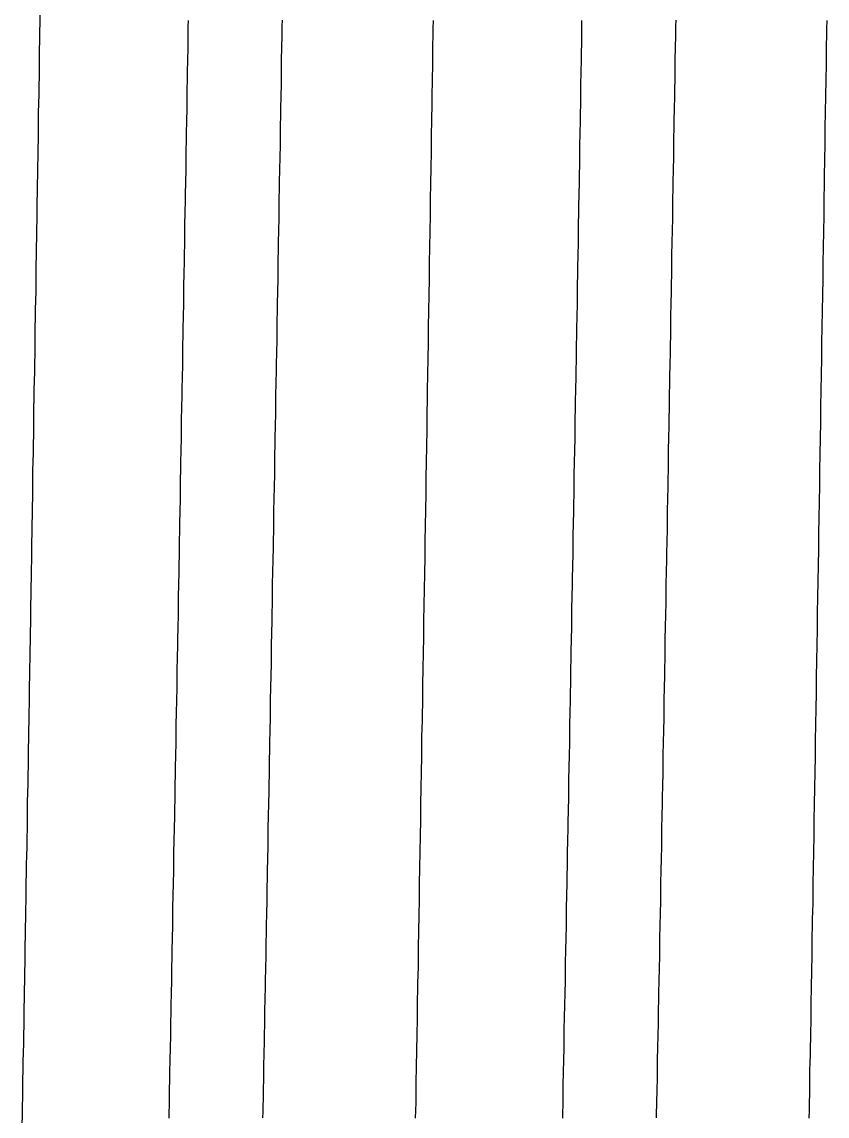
# Model space of a CAD drawing. Header units: millimetres. Extents: x 0 to 3800, y -67 to 2530.
# Drawn here: x 2230.408 to 2233.558, y 1456.785 to 1461.068 of the extents above; entities that cross this region are included whole.
import ezdxf

# ---------------------------------------------------------------- set-up
doc = ezdxf.new("R2010")
doc.units = ezdxf.units.MM
doc.layers.add('내부선 및 부속', color=4, linetype='Continuous')

msp = doc.modelspace()

# ---------------------------------------------------------------- linework, layer by layer
at = {"layer": '내부선 및 부속', "linetype": 'Continuous', "flags": 128}
for points in [[(2230.4776, 1461.0988), (2230.4776, 1461.0638), (2230.4766, 1461.0288), (2230.4766, 1460.9938), (2230.4756, 1460.9588), (2230.4756, 1460.9238), (2230.4746, 1460.8888), (2230.4746, 1460.8538), (2230.4736, 1460.8188), (2230.4736, 1460.7838), (2230.4726, 1460.7488), (2230.4716, 1460.7138), (2230.4716, 1460.6788), (2230.4706, 1460.6438), (2230.4706, 1460.6088), (2230.4696, 1460.5738), (2230.4696, 1460.5388), (2230.4686, 1460.5038), (2230.4686, 1460.4688), (2230.4676, 1460.4338), (2230.4676, 1460.3988), (2230.4666, 1460.3638), (2230.4656, 1460.3278), (2230.4656, 1460.2928), (2230.4646, 1460.2578), (2230.4646, 1460.2228), (2230.4636, 1460.1878), (2230.4636, 1460.1528), (2230.4626, 1460.1178), (2230.4626, 1460.0828), (2230.4616, 1460.0478), (2230.4616, 1460.0128), (2230.4606, 1459.9778), (2230.4596, 1459.9428), (2230.4596, 1459.9078), (2230.4586, 1459.8728), (2230.4586, 1459.8378), (2230.4576, 1459.8028), (2230.4576, 1459.7678), (2230.4566, 1459.7328), (2230.4566, 1459.6978), (2230.4556, 1459.6628), (2230.4546, 1459.6278), (2230.4546, 1459.5928), (2230.4536, 1459.5578), (2230.4536, 1459.5218), (2230.4526, 1459.4868), (2230.4526, 1459.4518), (2230.4516, 1459.4168), (2230.4516, 1459.3818), (2230.4506, 1459.3468), (2230.4496, 1459.3118), (2230.4496, 1459.2768), (2230.4486, 1459.2418), (2230.4486, 1459.2068), (2230.4486, 1459.2068), (2230.4476, 1459.1718), (2230.4476, 1459.1368), (2230.4466, 1459.1018), (2230.4466, 1459.0668), (2230.4456, 1459.0318), (2230.4446, 1458.9968), (2230.4446, 1458.9618), (2230.4436, 1458.9268), (2230.4436, 1458.8918), (2230.4426, 1458.8568), (2230.4426, 1458.8218), (2230.4416, 1458.7868), (2230.4406, 1458.7518), (2230.4406, 1458.7158), (2230.4396, 1458.6808), (2230.4396, 1458.6458), (2230.4386, 1458.6108), (2230.4386, 1458.5758), (2230.4376, 1458.5408), (2230.4376, 1458.5058), (2230.4366, 1458.4708), (2230.4356, 1458.4358), (2230.4356, 1458.4008), (2230.4346, 1458.3658), (2230.4346, 1458.3308), (2230.4336, 1458.2958), (2230.4336, 1458.2608), (2230.4326, 1458.2258), (2230.4316, 1458.1908), (2230.4316, 1458.1558), (2230.4306, 1458.1208), (2230.4306, 1458.0858), (2230.4296, 1458.0508), (2230.4286, 1458.0158), (2230.4286, 1457.9808), (2230.4276, 1457.9458), (2230.4276, 1457.9108), (2230.4266, 1457.8748), (2230.4266, 1457.8398), (2230.4256, 1457.8048), (2230.4246, 1457.7698), (2230.4246, 1457.7348), (2230.4236, 1457.6998), (2230.4236, 1457.6648), (2230.4226, 1457.6298), (2230.4216, 1457.5948), (2230.4216, 1457.5598), (2230.4206, 1457.5248), (2230.4206, 1457.4898), (2230.4196, 1457.4548), (2230.4196, 1457.4198), (2230.4186, 1457.3848), (2230.4176, 1457.3498), (2230.4176, 1457.3148), (2230.4166, 1457.2798), (2230.4166, 1457.2448), (2230.4156, 1457.2098), (2230.4146, 1457.1748), (2230.4146, 1457.1398), (2230.4136, 1457.1048), (2230.4136, 1457.0688), (2230.4126, 1457.0338), (2230.4116, 1456.9988), (2230.4116, 1456.9638), (2230.4106, 1456.9288), (2230.4106, 1456.8938), (2230.4096, 1456.8588), (2230.4086, 1456.8238), (2230.4086, 1456.7888), (2230.4076, 1456.7538)], [(2230.9836, 1456.7778), (2230.9836, 1456.8018), (2230.9846, 1456.8258), (2230.9846, 1456.8498), (2230.9856, 1456.8738), (2230.9856, 1456.8968), (2230.9866, 1456.9208), (2230.9866, 1456.9208), (2230.9866, 1456.9448), (2230.9866, 1456.9688), (2230.9876, 1456.9928), (2230.9876, 1457.0168), (2230.9886, 1457.0408), (2230.9886, 1457.0638), (2230.9896, 1457.0878), (2230.9896, 1457.1118), (2230.9906, 1457.1358), (2230.9906, 1457.1598), (2230.9916, 1457.1838), (2230.9916, 1457.2078), (2230.9916, 1457.2318), (2230.9926, 1457.2548), (2230.9926, 1457.2788), (2230.9936, 1457.3028), (2230.9936, 1457.3268), (2230.9946, 1457.3508), (2230.9946, 1457.3748), (2230.9956, 1457.3988), (2230.9956, 1457.4218), (2230.9956, 1457.4458), (2230.9966, 1457.4698), (2230.9966, 1457.4938), (2230.9976, 1457.5178), (2230.9976, 1457.5418), (2230.9986, 1457.5658), (2230.9986, 1457.5888), (2230.9986, 1457.6128), (2230.9996, 1457.6368), (2230.9996, 1457.6608), (2231.0006, 1457.6848), (2231.0006, 1457.7088), (2231.0016, 1457.7328), (2231.0016, 1457.7568), (2231.0026, 1457.7798), (2231.0026, 1457.8038), (2231.0026, 1457.8278), (2231.0036, 1457.8518), (2231.0036, 1457.8758), (2231.0046, 1457.8998), (2231.0046, 1457.9238), (2231.0056, 1457.9468), (2231.0056, 1457.9708), (2231.0056, 1457.9948), (2231.0066, 1458.0188), (2231.0066, 1458.0428), (2231.0076, 1458.0668), (2231.0076, 1458.0908), (2231.0086, 1458.1138), (2231.0086, 1458.1378), (2231.0086, 1458.1618), (2231.0096, 1458.1858), (2231.0096, 1458.2098), (2231.0106, 1458.2338), (2231.0106, 1458.2578), (2231.0116, 1458.2818), (2231.0116, 1458.3048), (2231.0116, 1458.3288), (2231.0126, 1458.3528), (2231.0126, 1458.3768), (2231.0136, 1458.4008), (2231.0136, 1458.4248), (2231.0146, 1458.4488), (2231.0146, 1458.4718), (2231.0146, 1458.4958), (2231.0156, 1458.5198), (2231.0156, 1458.5438), (2231.0166, 1458.5678), (2231.0166, 1458.5918), (2231.0176, 1458.6158), (2231.0176, 1458.6398), (2231.0176, 1458.6628), (2231.0186, 1458.6868), (2231.0186, 1458.7108), (2231.0196, 1458.7348), (2231.0196, 1458.7588), (2231.0196, 1458.7828), (2231.0206, 1458.8068), (2231.0206, 1458.8298), (2231.0216, 1458.8538), (2231.0216, 1458.8778), (2231.0226, 1458.9018), (2231.0226, 1458.9258), (2231.0226, 1458.9498), (2231.0236, 1458.9738), (2231.0236, 1458.9968), (2231.0246, 1459.0208), (2231.0246, 1459.0448), (2231.0256, 1459.0688), (2231.0256, 1459.0928), (2231.0256, 1459.1168), (2231.0266, 1459.1408), (2231.0266, 1459.1648), (2231.0276, 1459.1878), (2231.0276, 1459.2118), (2231.0276, 1459.2358), (2231.0286, 1459.2598), (2231.0286, 1459.2838), (2231.0296, 1459.3078), (2231.0296, 1459.3078), (2231.0296, 1459.3318), (2231.0296, 1459.3548), (2231.0306, 1459.3788), (2231.0306, 1459.4028), (2231.0316, 1459.4268), (2231.0316, 1459.4508), (2231.0326, 1459.4748), (2231.0326, 1459.4988), (2231.0326, 1459.5218), (2231.0336, 1459.5458), (2231.0336, 1459.5698), (2231.0346, 1459.5938), (2231.0346, 1459.6178), (2231.0346, 1459.6418), (2231.0356, 1459.6658), (2231.0356, 1459.6898), (2231.0366, 1459.7128), (2231.0366, 1459.7368), (2231.0366, 1459.7608), (2231.0376, 1459.7848), (2231.0376, 1459.8088), (2231.0386, 1459.8328), (2231.0386, 1459.8568), (2231.0386, 1459.8798), (2231.0396, 1459.9038), (2231.0396, 1459.9278), (2231.0406, 1459.9518), (2231.0406, 1459.9758), (2231.0416, 1459.9998), (2231.0416, 1460.0238), (2231.0416, 1460.0478), (2231.0426, 1460.0708), (2231.0426, 1460.0948), (2231.0436, 1460.1188), (2231.0436, 1460.1428), (2231.0436, 1460.1668), (2231.0446, 1460.1908), (2231.0446, 1460.2148), (2231.0456, 1460.2378), (2231.0456, 1460.2618), (2231.0456, 1460.2858), (2231.0466, 1460.3098), (2231.0466, 1460.3338), (2231.0476, 1460.3578), (2231.0476, 1460.3818), (2231.0476, 1460.4048), (2231.0486, 1460.4288), (2231.0486, 1460.4528), (2231.0496, 1460.4768), (2231.0496, 1460.5008), (2231.0496, 1460.5248), (2231.0506, 1460.5488), (2231.0506, 1460.5728), (2231.0516, 1460.5958), (2231.0516, 1460.6198), (2231.0516, 1460.6438), (2231.0526, 1460.6678), (2231.0526, 1460.6918), (2231.0536, 1460.7158), (2231.0536, 1460.7398), (2231.0536, 1460.7628), (2231.0546, 1460.7868), (2231.0546, 1460.8108), (2231.0556, 1460.8348), (2231.0556, 1460.8588), (2231.0556, 1460.8828), (2231.0566, 1460.9068), (2231.0566, 1460.9298), (2231.0576, 1460.9538), (2231.0576, 1460.9778), (2231.0576, 1461.0018), (2231.0586, 1461.0258), (2231.0586, 1461.0498), (2231.0596, 1461.0738)], [(2231.3506, 1456.7788), (2231.3516, 1456.8028), (2231.3516, 1456.8268), (2231.3526, 1456.8508), (2231.3526, 1456.8748), (2231.3526, 1456.8988), (2231.3526, 1456.8988), (2231.3536, 1456.9228), (2231.3536, 1456.9458), (2231.3546, 1456.9698), (2231.3546, 1456.9938), (2231.3556, 1457.0178), (2231.3556, 1457.0418), (2231.3566, 1457.0658), (2231.3566, 1457.0898), (2231.3566, 1457.1128), (2231.3576, 1457.1368), (2231.3576, 1457.1608), (2231.3586, 1457.1848), (2231.3586, 1457.2088), (2231.3596, 1457.2328), (2231.3596, 1457.2568), (2231.3606, 1457.2798), (2231.3606, 1457.3038), (2231.3606, 1457.3278), (2231.3616, 1457.3518), (2231.3616, 1457.3758), (2231.3626, 1457.3998), (2231.3626, 1457.4238), (2231.3636, 1457.4478), (2231.3636, 1457.4708), (2231.3646, 1457.4948), (2231.3646, 1457.5188), (2231.3646, 1457.5428), (2231.3656, 1457.5668), (2231.3656, 1457.5908), (2231.3666, 1457.6148), (2231.3666, 1457.6378), (2231.3676, 1457.6618), (2231.3676, 1457.6858), (2231.3686, 1457.7098), (2231.3686, 1457.7338), (2231.3686, 1457.7578), (2231.3696, 1457.7818), (2231.3696, 1457.8048), (2231.3706, 1457.8288), (2231.3706, 1457.8528), (2231.3716, 1457.8768), (2231.3716, 1457.9008), (2231.3716, 1457.9248), (2231.3726, 1457.9488), (2231.3726, 1457.9728), (2231.3736, 1457.9958), (2231.3736, 1458.0198), (2231.3746, 1458.0438), (2231.3746, 1458.0678), (2231.3746, 1458.0918), (2231.3756, 1458.1158), (2231.3756, 1458.1398), (2231.3766, 1458.1628), (2231.3766, 1458.1868), (2231.3776, 1458.2108), (2231.3776, 1458.2348), (2231.3776, 1458.2588), (2231.3786, 1458.2828), (2231.3786, 1458.3068), (2231.3796, 1458.3308), (2231.3796, 1458.3538), (2231.3806, 1458.3778), (2231.3806, 1458.4018), (2231.3806, 1458.4258), (2231.3816, 1458.4498), (2231.3816, 1458.4738), (2231.3826, 1458.4978), (2231.3826, 1458.5208), (2231.3836, 1458.5448), (2231.3836, 1458.5688), (2231.3836, 1458.5928), (2231.3846, 1458.6168), (2231.3846, 1458.6408), (2231.3856, 1458.6648), (2231.3856, 1458.6878), (2231.3866, 1458.7118), (2231.3866, 1458.7358), (2231.3866, 1458.7598), (2231.3876, 1458.7838), (2231.3876, 1458.8078), (2231.3886, 1458.8318), (2231.3886, 1458.8558), (2231.3886, 1458.8788), (2231.3896, 1458.9028), (2231.3896, 1458.9268), (2231.3906, 1458.9508), (2231.3906, 1458.9748), (2231.3916, 1458.9988), (2231.3916, 1459.0228), (2231.3916, 1459.0458), (2231.3926, 1459.0698), (2231.3926, 1459.0938), (2231.3936, 1459.1178), (2231.3936, 1459.1418), (2231.3936, 1459.1658), (2231.3946, 1459.1898), (2231.3946, 1459.2128), (2231.3956, 1459.2368), (2231.3956, 1459.2608), (2231.3966, 1459.2848), (2231.3966, 1459.2848), (2231.3966, 1459.3088), (2231.3966, 1459.3328), (2231.3976, 1459.3568), (2231.3976, 1459.3808), (2231.3986, 1459.4038), (2231.3986, 1459.4278), (2231.3986, 1459.4518), (2231.3996, 1459.4758), (2231.3996, 1459.4998), (2231.4006, 1459.5238), (2231.4006, 1459.5478), (2231.4006, 1459.5708), (2231.4016, 1459.5948), (2231.4016, 1459.6188), (2231.4026, 1459.6428), (2231.4026, 1459.6668), (2231.4036, 1459.6908), (2231.4036, 1459.7148), (2231.4036, 1459.7388), (2231.4046, 1459.7618), (2231.4046, 1459.7858), (2231.4056, 1459.8098), (2231.4056, 1459.8338), (2231.4056, 1459.8578), (2231.4066, 1459.8818), (2231.4066, 1459.9058), (2231.4076, 1459.9288), (2231.4076, 1459.9528), (2231.4076, 1459.9768), (2231.4086, 1460.0008), (2231.4086, 1460.0248), (2231.4096, 1460.0488), (2231.4096, 1460.0728), (2231.4096, 1460.0958), (2231.4106, 1460.1198), (2231.4106, 1460.1438), (2231.4116, 1460.1678), (2231.4116, 1460.1918), (2231.4116, 1460.2158), (2231.4126, 1460.2398), (2231.4126, 1460.2638), (2231.4136, 1460.2868), (2231.4136, 1460.3108), (2231.4136, 1460.3348), (2231.4146, 1460.3588), (2231.4146, 1460.3828), (2231.4156, 1460.4068), (2231.4156, 1460.4308), (2231.4156, 1460.4538), (2231.4166, 1460.4778), (2231.4166, 1460.5018), (2231.4176, 1460.5258), (2231.4176, 1460.5498), (2231.4186, 1460.5738), (2231.4186, 1460.5978), (2231.4186, 1460.6208), (2231.4196, 1460.6448), (2231.4196, 1460.6688), (2231.4206, 1460.6928), (2231.4206, 1460.7168), (2231.4206, 1460.7408), (2231.4216, 1460.7648), (2231.4216, 1460.7888), (2231.4226, 1460.8118), (2231.4226, 1460.8358), (2231.4226, 1460.8598), (2231.4236, 1460.8838), (2231.4236, 1460.9078), (2231.4236, 1460.9318), (2231.4246, 1460.9558), (2231.4246, 1460.9788), (2231.4256, 1461.0028), (2231.4256, 1461.0268), (2231.4256, 1461.0508), (2231.4266, 1461.0748)], [(2231.9476, 1456.7768), (2231.9486, 1456.8078), (2231.9496, 1456.8388), (2231.9496, 1456.8708), (2231.9506, 1456.9018), (2231.9506, 1456.9328), (2231.9516, 1456.9638), (2231.9516, 1456.9948), (2231.9526, 1457.0258), (2231.9526, 1457.0568), (2231.9536, 1457.0888), (2231.9536, 1457.1198), (2231.9546, 1457.1508), (2231.9546, 1457.1818), (2231.9556, 1457.2128), (2231.9556, 1457.2438), (2231.9566, 1457.2748), (2231.9566, 1457.3058), (2231.9576, 1457.3378), (2231.9586, 1457.3688), (2231.9586, 1457.3998), (2231.9596, 1457.4308), (2231.9596, 1457.4618), (2231.9606, 1457.4928), (2231.9606, 1457.5238), (2231.9616, 1457.5558), (2231.9616, 1457.5868), (2231.9626, 1457.6178), (2231.9626, 1457.6488), (2231.9636, 1457.6798), (2231.9636, 1457.7108), (2231.9646, 1457.7418), (2231.9646, 1457.7728), (2231.9656, 1457.8048), (2231.9656, 1457.8358), (2231.9666, 1457.8668), (2231.9666, 1457.8978), (2231.9676, 1457.9288), (2231.9676, 1457.9288), (2231.9676, 1457.9598), (2231.9686, 1457.9908), (2231.9686, 1458.0228), (2231.9696, 1458.0538), (2231.9696, 1458.0848), (2231.9706, 1458.1158), (2231.9706, 1458.1468), (2231.9716, 1458.1778), (2231.9716, 1458.2088), (2231.9726, 1458.2398), (2231.9726, 1458.2718), (2231.9736, 1458.3028), (2231.9746, 1458.3338), (2231.9746, 1458.3648), (2231.9756, 1458.3958), (2231.9756, 1458.4268), (2231.9766, 1458.4578), (2231.9766, 1458.4898), (2231.9776, 1458.5208), (2231.9776, 1458.5518), (2231.9786, 1458.5828), (2231.9786, 1458.6138), (2231.9796, 1458.6448), (2231.9796, 1458.6758), (2231.9806, 1458.7068), (2231.9806, 1458.7388), (2231.9816, 1458.7698), (2231.9816, 1458.8008), (2231.9826, 1458.8318), (2231.9826, 1458.8628), (2231.9836, 1458.8938), (2231.9836, 1458.9248), (2231.9846, 1458.9568), (2231.9846, 1458.9878), (2231.9856, 1459.0188), (2231.9856, 1459.0498), (2231.9866, 1459.0808), (2231.9866, 1459.1118), (2231.9876, 1459.1428), (2231.9876, 1459.1738), (2231.9886, 1459.2058), (2231.9886, 1459.2368), (2231.9896, 1459.2678), (2231.9896, 1459.2988), (2231.9906, 1459.3298), (2231.9906, 1459.3608), (2231.9916, 1459.3918), (2231.9916, 1459.4238), (2231.9926, 1459.4548), (2231.9926, 1459.4858), (2231.9936, 1459.5168), (2231.9936, 1459.5478), (2231.9946, 1459.5788), (2231.9946, 1459.6098), (2231.9946, 1459.6408), (2231.9956, 1459.6728), (2231.9956, 1459.7038), (2231.9966, 1459.7348), (2231.9966, 1459.7658), (2231.9976, 1459.7968), (2231.9976, 1459.8278), (2231.9986, 1459.8588), (2231.9986, 1459.8908), (2231.9996, 1459.9218), (2231.9996, 1459.9528), (2232.0006, 1459.9838), (2232.0006, 1460.0148), (2232.0016, 1460.0458), (2232.0016, 1460.0768), (2232.0026, 1460.1078), (2232.0026, 1460.1398), (2232.0036, 1460.1708), (2232.0036, 1460.2018), (2232.0046, 1460.2328), (2232.0046, 1460.2638), (2232.0056, 1460.2948), (2232.0056, 1460.3258), (2232.0066, 1460.3578), (2232.0066, 1460.3888), (2232.0076, 1460.4198), (2232.0076, 1460.4508), (2232.0086, 1460.4818), (2232.0086, 1460.5128), (2232.0096, 1460.5438), (2232.0096, 1460.5748), (2232.0106, 1460.6068), (2232.0106, 1460.6378), (2232.0116, 1460.6688), (2232.0116, 1460.6998), (2232.0126, 1460.7308), (2232.0126, 1460.7618), (2232.0126, 1460.7928), (2232.0136, 1460.8248), (2232.0136, 1460.8558), (2232.0146, 1460.8868), (2232.0146, 1460.9178), (2232.0156, 1460.9488), (2232.0156, 1460.9798), (2232.0166, 1461.0108), (2232.0166, 1461.0418), (2232.0166, 1461.0418), (2232.0176, 1461.0738)], [(2232.5236, 1456.7778), (2232.5236, 1456.8018), (2232.5246, 1456.8258), (2232.5246, 1456.8498), (2232.5246, 1456.8738), (2232.5256, 1456.8968), (2232.5256, 1456.9208), (2232.5256, 1456.9208), (2232.5266, 1456.9448), (2232.5266, 1456.9688), (2232.5276, 1456.9928), (2232.5276, 1457.0168), (2232.5286, 1457.0408), (2232.5286, 1457.0638), (2232.5296, 1457.0878), (2232.5296, 1457.1118), (2232.5296, 1457.1358), (2232.5306, 1457.1598), (2232.5306, 1457.1838), (2232.5316, 1457.2078), (2232.5316, 1457.2318), (2232.5326, 1457.2548), (2232.5326, 1457.2788), (2232.5336, 1457.3028), (2232.5336, 1457.3268), (2232.5336, 1457.3508), (2232.5346, 1457.3748), (2232.5346, 1457.3988), (2232.5356, 1457.4218), (2232.5356, 1457.4458), (2232.5366, 1457.4698), (2232.5366, 1457.4938), (2232.5376, 1457.5178), (2232.5376, 1457.5418), (2232.5376, 1457.5658), (2232.5386, 1457.5888), (2232.5386, 1457.6128), (2232.5396, 1457.6368), (2232.5396, 1457.6608), (2232.5406, 1457.6848), (2232.5406, 1457.7088), (2232.5406, 1457.7328), (2232.5416, 1457.7568), (2232.5416, 1457.7798), (2232.5426, 1457.8038), (2232.5426, 1457.8278), (2232.5436, 1457.8518), (2232.5436, 1457.8758), (2232.5446, 1457.8998), (2232.5446, 1457.9238), (2232.5446, 1457.9468), (2232.5456, 1457.9708), (2232.5456, 1457.9948), (2232.5466, 1458.0188), (2232.5466, 1458.0428), (2232.5476, 1458.0668), (2232.5476, 1458.0908), (2232.5476, 1458.1138), (2232.5486, 1458.1378), (2232.5486, 1458.1618), (2232.5496, 1458.1858), (2232.5496, 1458.2098), (2232.5506, 1458.2338), (2232.5506, 1458.2578), (2232.5506, 1458.2818), (2232.5516, 1458.3048), (2232.5516, 1458.3288), (2232.5526, 1458.3528), (2232.5526, 1458.3768), (2232.5536, 1458.4008), (2232.5536, 1458.4248), (2232.5536, 1458.4488), (2232.5546, 1458.4718), (2232.5546, 1458.4958), (2232.5556, 1458.5198), (2232.5556, 1458.5438), (2232.5566, 1458.5678), (2232.5566, 1458.5918), (2232.5566, 1458.6158), (2232.5576, 1458.6398), (2232.5576, 1458.6628), (2232.5586, 1458.6868), (2232.5586, 1458.7108), (2232.5586, 1458.7348), (2232.5596, 1458.7588), (2232.5596, 1458.7828), (2232.5606, 1458.8068), (2232.5606, 1458.8298), (2232.5616, 1458.8538), (2232.5616, 1458.8778), (2232.5616, 1458.9018), (2232.5626, 1458.9258), (2232.5626, 1458.9498), (2232.5636, 1458.9738), (2232.5636, 1458.9968), (2232.5636, 1459.0208), (2232.5646, 1459.0448), (2232.5646, 1459.0688), (2232.5656, 1459.0928), (2232.5656, 1459.1168), (2232.5666, 1459.1408), (2232.5666, 1459.1648), (2232.5666, 1459.1878), (2232.5676, 1459.2118), (2232.5676, 1459.2358), (2232.5686, 1459.2598), (2232.5686, 1459.2838), (2232.5686, 1459.3078), (2232.5686, 1459.3078), (2232.5696, 1459.3318), (2232.5696, 1459.3548), (2232.5706, 1459.3788), (2232.5706, 1459.4028), (2232.5716, 1459.4268), (2232.5716, 1459.4508), (2232.5716, 1459.4748), (2232.5726, 1459.4988), (2232.5726, 1459.5218), (2232.5736, 1459.5458), (2232.5736, 1459.5698), (2232.5736, 1459.5938), (2232.5746, 1459.6178), (2232.5746, 1459.6418), (2232.5756, 1459.6658), (2232.5756, 1459.6898), (2232.5756, 1459.7128), (2232.5766, 1459.7368), (2232.5766, 1459.7608), (2232.5776, 1459.7848), (2232.5776, 1459.8088), (2232.5786, 1459.8328), (2232.5786, 1459.8568), (2232.5786, 1459.8798), (2232.5796, 1459.9038), (2232.5796, 1459.9278), (2232.5806, 1459.9518), (2232.5806, 1459.9758), (2232.5806, 1459.9998), (2232.5816, 1460.0238), (2232.5816, 1460.0478), (2232.5826, 1460.0708), (2232.5826, 1460.0948), (2232.5826, 1460.1188), (2232.5836, 1460.1428), (2232.5836, 1460.1668), (2232.5846, 1460.1908), (2232.5846, 1460.2148), (2232.5846, 1460.2378), (2232.5856, 1460.2618), (2232.5856, 1460.2858), (2232.5866, 1460.3098), (2232.5866, 1460.3338), (2232.5866, 1460.3578), (2232.5876, 1460.3818), (2232.5876, 1460.4048), (2232.5886, 1460.4288), (2232.5886, 1460.4528), (2232.5886, 1460.4768), (2232.5896, 1460.5008), (2232.5896, 1460.5248), (2232.5906, 1460.5488), (2232.5906, 1460.5728), (2232.5906, 1460.5958), (2232.5916, 1460.6198), (2232.5916, 1460.6438), (2232.5926, 1460.6678), (2232.5926, 1460.6918), (2232.5926, 1460.7158), (2232.5936, 1460.7398), (2232.5936, 1460.7628), (2232.5946, 1460.7868), (2232.5946, 1460.8108), (2232.5946, 1460.8348), (2232.5956, 1460.8588), (2232.5956, 1460.8828), (2232.5966, 1460.9068), (2232.5966, 1460.9298), (2232.5966, 1460.9538), (2232.5976, 1460.9778), (2232.5976, 1461.0018), (2232.5986, 1461.0258), (2232.5986, 1461.0498), (2232.5986, 1461.0738)], [(2232.8906, 1456.7788), (2232.8906, 1456.8028), (2232.8916, 1456.8268), (2232.8916, 1456.8508), (2232.8926, 1456.8748), (2232.8926, 1456.8988), (2232.8926, 1456.8988), (2232.8936, 1456.9228), (2232.8936, 1456.9458), (2232.8946, 1456.9698), (2232.8946, 1456.9938), (2232.8946, 1457.0178), (2232.8956, 1457.0418), (2232.8956, 1457.0658), (2232.8966, 1457.0898), (2232.8966, 1457.1128), (2232.8976, 1457.1368), (2232.8976, 1457.1608), (2232.8986, 1457.1848), (2232.8986, 1457.2088), (2232.8996, 1457.2328), (2232.8996, 1457.2568), (2232.8996, 1457.2798), (2232.9006, 1457.3038), (2232.9006, 1457.3278), (2232.9016, 1457.3518), (2232.9016, 1457.3758), (2232.9026, 1457.3998), (2232.9026, 1457.4238), (2232.9036, 1457.4478), (2232.9036, 1457.4708), (2232.9036, 1457.4948), (2232.9046, 1457.5188), (2232.9046, 1457.5428), (2232.9056, 1457.5668), (2232.9056, 1457.5908), (2232.9066, 1457.6148), (2232.9066, 1457.6378), (2232.9066, 1457.6618), (2232.9076, 1457.6858), (2232.9076, 1457.7098), (2232.9086, 1457.7338), (2232.9086, 1457.7578), (2232.9096, 1457.7818), (2232.9096, 1457.8058), (2232.9106, 1457.8288), (2232.9106, 1457.8528), (2232.9106, 1457.8768), (2232.9116, 1457.9008), (2232.9116, 1457.9248), (2232.9126, 1457.9488), (2232.9126, 1457.9728), (2232.9136, 1457.9958), (2232.9136, 1458.0198), (2232.9136, 1458.0438), (2232.9146, 1458.0678), (2232.9146, 1458.0918), (2232.9156, 1458.1158), (2232.9156, 1458.1398), (2232.9166, 1458.1628), (2232.9166, 1458.1868), (2232.9166, 1458.2108), (2232.9176, 1458.2348), (2232.9176, 1458.2588), (2232.9186, 1458.2828), (2232.9186, 1458.3068), (2232.9196, 1458.3308), (2232.9196, 1458.3538), (2232.9196, 1458.3778), (2232.9206, 1458.4018), (2232.9206, 1458.4258), (2232.9216, 1458.4498), (2232.9216, 1458.4738), (2232.9226, 1458.4978), (2232.9226, 1458.5208), (2232.9226, 1458.5448), (2232.9236, 1458.5688), (2232.9236, 1458.5928), (2232.9246, 1458.6168), (2232.9246, 1458.6408), (2232.9246, 1458.6648), (2232.9256, 1458.6878), (2232.9256, 1458.7118), (2232.9266, 1458.7358), (2232.9266, 1458.7598), (2232.9276, 1458.7838), (2232.9276, 1458.8078), (2232.9276, 1458.8318), (2232.9286, 1458.8558), (2232.9286, 1458.8788), (2232.9296, 1458.9028), (2232.9296, 1458.9268), (2232.9306, 1458.9508), (2232.9306, 1458.9748), (2232.9306, 1458.9988), (2232.9316, 1459.0228), (2232.9316, 1459.0458), (2232.9326, 1459.0698), (2232.9326, 1459.0938), (2232.9326, 1459.1178), (2232.9336, 1459.1418), (2232.9336, 1459.1658), (2232.9346, 1459.1898), (2232.9346, 1459.2128), (2232.9356, 1459.2368), (2232.9356, 1459.2608), (2232.9356, 1459.2848), (2232.9356, 1459.2848), (2232.9366, 1459.3088), (2232.9366, 1459.3328), (2232.9376, 1459.3568), (2232.9376, 1459.3808), (2232.9376, 1459.4038), (2232.9386, 1459.4278), (2232.9386, 1459.4518), (2232.9396, 1459.4758), (2232.9396, 1459.4998), (2232.9396, 1459.5238), (2232.9406, 1459.5478), (2232.9406, 1459.5708), (2232.9416, 1459.5948), (2232.9416, 1459.6188), (2232.9426, 1459.6428), (2232.9426, 1459.6668), (2232.9426, 1459.6908), (2232.9436, 1459.7148), (2232.9436, 1459.7388), (2232.9446, 1459.7618), (2232.9446, 1459.7858), (2232.9446, 1459.8098), (2232.9456, 1459.8338), (2232.9456, 1459.8578), (2232.9466, 1459.8818), (2232.9466, 1459.9058), (2232.9466, 1459.9288), (2232.9476, 1459.9528), (2232.9476, 1459.9768), (2232.9486, 1460.0008), (2232.9486, 1460.0248), (2232.9486, 1460.0488), (2232.9496, 1460.0728), (2232.9496, 1460.0958), (2232.9506, 1460.1198), (2232.9506, 1460.1438), (2232.9506, 1460.1678), (2232.9516, 1460.1918), (2232.9516, 1460.2158), (2232.9526, 1460.2398), (2232.9526, 1460.2638), (2232.9536, 1460.2868), (2232.9536, 1460.3108), (2232.9536, 1460.3348), (2232.9546, 1460.3588), (2232.9546, 1460.3828), (2232.9556, 1460.4068), (2232.9556, 1460.4308), (2232.9556, 1460.4538), (2232.9566, 1460.4778), (2232.9566, 1460.5018), (2232.9576, 1460.5258), (2232.9576, 1460.5498), (2232.9576, 1460.5738), (2232.9586, 1460.5978), (2232.9586, 1460.6208), (2232.9596, 1460.6448), (2232.9596, 1460.6688), (2232.9596, 1460.6928), (2232.9606, 1460.7168), (2232.9606, 1460.7408), (2232.9616, 1460.7648), (2232.9616, 1460.7888), (2232.9616, 1460.8118), (2232.9626, 1460.8358), (2232.9626, 1460.8598), (2232.9636, 1460.8838), (2232.9636, 1460.9078), (2232.9636, 1460.9318), (2232.9646, 1460.9558), (2232.9646, 1460.9788), (2232.9656, 1461.0028), (2232.9656, 1461.0268), (2232.9656, 1461.0508), (2232.9666, 1461.0748)], [(2233.4876, 1456.7768), (2233.4886, 1456.8078), (2233.4886, 1456.8388), (2233.4896, 1456.8708), (2233.4896, 1456.9018), (2233.4906, 1456.9328), (2233.4906, 1456.9638), (2233.4916, 1456.9948), (2233.4926, 1457.0258), (2233.4926, 1457.0568), (2233.4936, 1457.0888), (2233.4936, 1457.1198), (2233.4946, 1457.1508), (2233.4946, 1457.1818), (2233.4956, 1457.2128), (2233.4956, 1457.2438), (2233.4966, 1457.2748), (2233.4966, 1457.3058), (2233.4976, 1457.3378), (2233.4976, 1457.3688), (2233.4986, 1457.3998), (2233.4986, 1457.4308), (2233.4996, 1457.4618), (2233.4996, 1457.4928), (2233.5006, 1457.5238), (2233.5006, 1457.5558), (2233.5016, 1457.5868), (2233.5026, 1457.6178), (2233.5026, 1457.6488), (2233.5036, 1457.6798), (2233.5036, 1457.7108), (2233.5046, 1457.7418), (2233.5046, 1457.7728), (2233.5056, 1457.8048), (2233.5056, 1457.8358), (2233.5066, 1457.8668), (2233.5066, 1457.8978), (2233.5076, 1457.9288), (2233.5076, 1457.9288), (2233.5076, 1457.9598), (2233.5086, 1457.9908), (2233.5086, 1458.0228), (2233.5096, 1458.0538), (2233.5096, 1458.0848), (2233.5106, 1458.1158), (2233.5106, 1458.1468), (2233.5116, 1458.1778), (2233.5116, 1458.2088), (2233.5126, 1458.2398), (2233.5126, 1458.2718), (2233.5136, 1458.3028), (2233.5136, 1458.3338), (2233.5146, 1458.3648), (2233.5146, 1458.3958), (2233.5156, 1458.4268), (2233.5156, 1458.4578), (2233.5166, 1458.4898), (2233.5166, 1458.5208), (2233.5176, 1458.5518), (2233.5176, 1458.5828), (2233.5186, 1458.6138), (2233.5186, 1458.6448), (2233.5196, 1458.6758), (2233.5196, 1458.7068), (2233.5206, 1458.7388), (2233.5206, 1458.7698), (2233.5216, 1458.8008), (2233.5216, 1458.8318), (2233.5226, 1458.8628), (2233.5226, 1458.8938), (2233.5236, 1458.9248), (2233.5236, 1458.9568), (2233.5246, 1458.9878), (2233.5246, 1459.0188), (2233.5256, 1459.0498), (2233.5256, 1459.0808), (2233.5266, 1459.1118), (2233.5266, 1459.1428), (2233.5276, 1459.1738), (2233.5276, 1459.2058), (2233.5286, 1459.2368), (2233.5286, 1459.2678), (2233.5296, 1459.2988), (2233.5296, 1459.3298), (2233.5306, 1459.3608), (2233.5306, 1459.3918), (2233.5316, 1459.4238), (2233.5316, 1459.4548), (2233.5326, 1459.4858), (2233.5326, 1459.5168), (2233.5336, 1459.5478), (2233.5336, 1459.5788), (2233.5346, 1459.6098), (2233.5346, 1459.6408), (2233.5356, 1459.6728), (2233.5356, 1459.7038), (2233.5366, 1459.7348), (2233.5366, 1459.7658), (2233.5376, 1459.7968), (2233.5376, 1459.8278), (2233.5386, 1459.8588), (2233.5386, 1459.8908), (2233.5396, 1459.9218), (2233.5396, 1459.9528), (2233.5406, 1459.9838), (2233.5406, 1460.0148), (2233.5416, 1460.0458), (2233.5416, 1460.0768), (2233.5426, 1460.1078), (2233.5426, 1460.1398), (2233.5436, 1460.1708), (2233.5436, 1460.2018), (2233.5446, 1460.2328), (2233.5446, 1460.2638), (2233.5456, 1460.2948), (2233.5456, 1460.3258), (2233.5466, 1460.3578), (2233.5466, 1460.3888), (2233.5476, 1460.4198), (2233.5476, 1460.4508), (2233.5476, 1460.4818), (2233.5486, 1460.5128), (2233.5486, 1460.5438), (2233.5496, 1460.5748), (2233.5496, 1460.6068), (2233.5506, 1460.6378), (2233.5506, 1460.6688), (2233.5516, 1460.6998), (2233.5516, 1460.7308), (2233.5526, 1460.7618), (2233.5526, 1460.7928), (2233.5536, 1460.8248), (2233.5536, 1460.8558), (2233.5546, 1460.8868), (2233.5546, 1460.9178), (2233.5556, 1460.9488), (2233.5556, 1460.9798), (2233.5566, 1461.0108), (2233.5566, 1461.0418), (2233.5566, 1461.0418), (2233.5576, 1461.0738)]]:
    msp.add_lwpolyline(points, dxfattribs=at)

doc.saveas('drawing.dxf')
